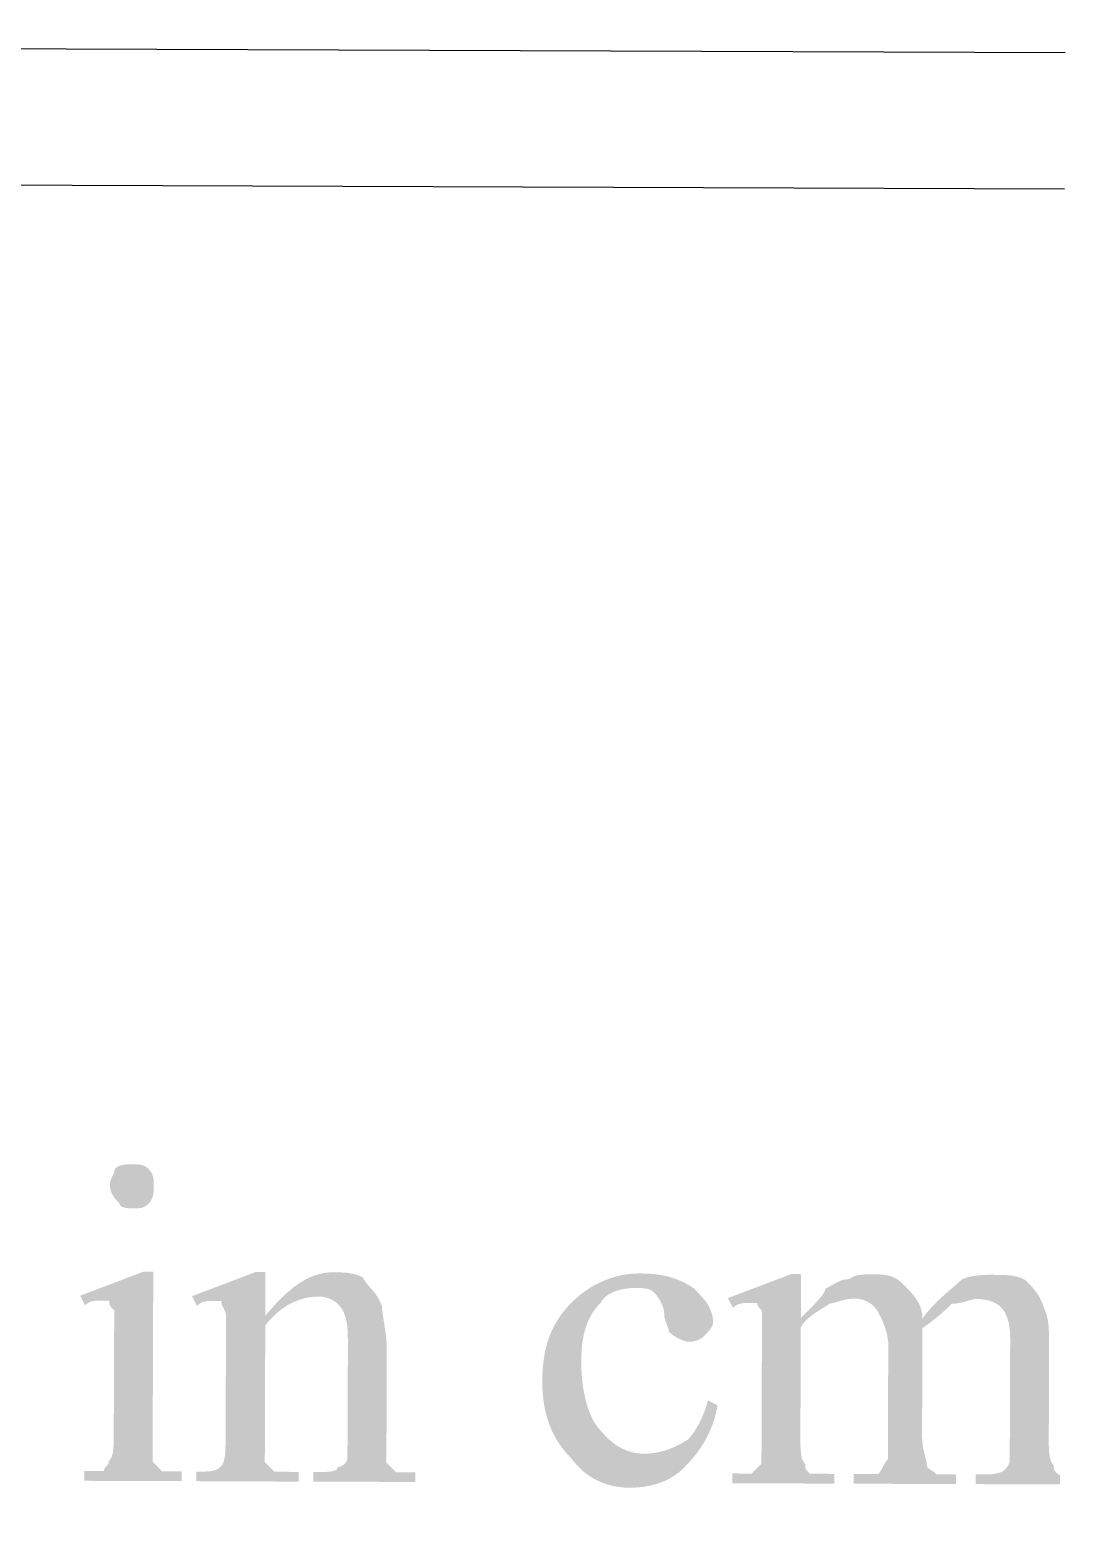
# Model space of a CAD drawing. Header units: millimetres. Extents: x -125 to 146, y -26 to 163.
# Drawn here: x 135.97 to 144.98, y 64.1 to 77.02 of the extents above; entities that cross this region are included whole.
import ezdxf
from ezdxf.xclip import XClip

# ---------------------------------------------------------------- set-up
doc = ezdxf.new("R2010")
doc.units = ezdxf.units.MM
doc.header["$MEASUREMENT"] = 0
doc.header["$XCLIPFRAME"] = 0
doc.layers.get('0').update_dxf_attribs({"color": 255, "linetype": 'CONTINUOUS'})

# ---------------------------------------------------------------- blocks, each defined once
blk = doc.blocks.new('MF8849_9')
at = {"true_color": 0x000007}
blk.add_hatch(color=7, dxfattribs=at).paths.add_polyline_path([(103.367, 2.26), (103.383, 2.244), (103.398, 2.229), (103.413, 2.214), (103.427, 2.2), (103.441, 2.186), (103.455, 2.173), (103.468, 2.16), (103.48, 2.148), (103.492, 2.137), (103.504, 2.126), (103.515, 2.116), (103.526, 2.106), (103.537, 2.097), (103.546, 2.089), (103.556, 2.081), (103.565, 2.075), (103.574, 2.068), (103.582, 2.063), (103.589, 2.059), (103.597, 2.055), (103.604, 2.052), (103.61, 2.05), (103.616, 2.048), (103.621, 2.048), (103.627, 2.038), (103.632, 2.028), (103.637, 2.018), (103.642, 2.009), (103.647, 2), (103.653, 1.991), (103.657, 1.983), (103.662, 1.974), (103.667, 1.966), (103.671, 1.958), (103.676, 1.95), (103.68, 1.942), (103.683, 1.934), (103.687, 1.926), (103.69, 1.918), (103.694, 1.91), (103.696, 1.902), (103.699, 1.893), (103.701, 1.884), (103.703, 1.875), (103.704, 1.866), (103.705, 1.857), (103.706, 1.847), (103.706, 1.836), (103.711, 1.831), (103.716, 1.825), (103.72, 1.818), (103.724, 1.812), (103.727, 1.805), (103.731, 1.797), (103.733, 1.789), (103.736, 1.781), (103.738, 1.773), (103.74, 1.764), (103.742, 1.755), (103.743, 1.746), (103.744, 1.737), (103.745, 1.727), (103.746, 1.718), (103.747, 1.708), (103.747, 1.698), (103.748, 1.687), (103.748, 1.677), (103.748, 1.667), (103.748, 1.656), (103.748, 1.646), (103.748, 1.635), (103.748, 1.625), (103.748, 1.614), (103.748, 1.603), (103.748, 1.593), (103.748, 1.582), (103.748, 1.572), (103.747, 1.561), (103.746, 1.55), (103.745, 1.54), (103.744, 1.529), (103.742, 1.519), (103.74, 1.508), (103.738, 1.498), (103.735, 1.487), (103.732, 1.476), (103.728, 1.466), (103.723, 1.455), (103.718, 1.445), (103.713, 1.434), (103.706, 1.423), (103.699, 1.413), (103.692, 1.402), (103.683, 1.392), (103.674, 1.381), (103.664, 1.371), (103.653, 1.36), (103.643, 1.349), (103.632, 1.339), (103.621, 1.329), (103.61, 1.318), (103.6, 1.308), (103.589, 1.299), (103.578, 1.289), (103.566, 1.28), (103.555, 1.271), (103.543, 1.262), (103.531, 1.254), (103.519, 1.246), (103.507, 1.239), (103.495, 1.232), (103.482, 1.226), (103.469, 1.221), (103.455, 1.216), (103.442, 1.211), (103.428, 1.208), (103.413, 1.205), (103.398, 1.203), (103.383, 1.202), (103.367, 1.201), (103.388, 1.185), (103.408, 1.169), (103.427, 1.154), (103.445, 1.138), (103.463, 1.122), (103.48, 1.107), (103.496, 1.091), (103.512, 1.076), (103.527, 1.061), (103.541, 1.046), (103.555, 1.031), (103.568, 1.016), (103.582, 1.002), (103.594, 0.987), (103.606, 0.973), (103.618, 0.96), (103.63, 0.946), (103.641, 0.933), (103.652, 0.921), (103.663, 0.908), (103.674, 0.896), (103.685, 0.885), (103.695, 0.873), (103.706, 0.863), (103.711, 0.852), (103.716, 0.841), (103.72, 0.829), (103.724, 0.817), (103.727, 0.805), (103.731, 0.792), (103.733, 0.779), (103.736, 0.766), (103.738, 0.753), (103.74, 0.74), (103.742, 0.726), (103.743, 0.713), (103.744, 0.7), (103.745, 0.686), (103.746, 0.673), (103.747, 0.66), (103.747, 0.647), (103.748, 0.634), (103.748, 0.622), (103.748, 0.609), (103.748, 0.597), (103.748, 0.586), (103.748, 0.574), (103.748, 0.564), (103.748, 0.553), (103.748, 0.542), (103.748, 0.532), (103.748, 0.521), (103.748, 0.511), (103.748, 0.5), (103.747, 0.489), (103.747, 0.479), (103.746, 0.468), (103.745, 0.458), (103.744, 0.447), (103.743, 0.437), (103.742, 0.426), (103.74, 0.415), (103.738, 0.405), (103.736, 0.394), (103.733, 0.384), (103.731, 0.373), (103.727, 0.362), (103.724, 0.352), (103.72, 0.341), (103.716, 0.331), (103.711, 0.32), (103.706, 0.31), (103.696, 0.299), (103.686, 0.289), (103.676, 0.28), (103.667, 0.271), (103.658, 0.262), (103.649, 0.253), (103.64, 0.245), (103.631, 0.237), (103.622, 0.23), (103.613, 0.223), (103.604, 0.216), (103.595, 0.209), (103.586, 0.203), (103.576, 0.196), (103.566, 0.19), (103.556, 0.184), (103.545, 0.178), (103.533, 0.173), (103.522, 0.167), (103.509, 0.162), (103.496, 0.156), (103.482, 0.151), (103.468, 0.146), (103.452, 0.14), (103.441, 0.135), (103.43, 0.131), (103.418, 0.126), (103.406, 0.122), (103.394, 0.119), (103.381, 0.116), (103.368, 0.113), (103.355, 0.11), (103.341, 0.108), (103.327, 0.106), (103.313, 0.105), (103.299, 0.103), (103.284, 0.102), (103.269, 0.101), (103.254, 0.1), (103.239, 0.099), (103.223, 0.099), (103.208, 0.099), (103.192, 0.098), (103.177, 0.098), (103.161, 0.098), (103.145, 0.098), (103.129, 0.098), (103.113, 0.098), (102.349, 0.098), (102.333, 0.098), (102.318, 0.098), (102.303, 0.098), (102.289, 0.098), (102.275, 0.098), (102.261, 0.097), (102.248, 0.097), (102.236, 0.096), (102.224, 0.096), (102.212, 0.095), (102.201, 0.094), (102.19, 0.093), (102.18, 0.091), (102.17, 0.09), (102.16, 0.088), (102.151, 0.085), (102.143, 0.083), (102.134, 0.08), (102.127, 0.077), (102.119, 0.073), (102.113, 0.07), (102.106, 0.065), (102.1, 0.061), (102.095, 0.056), (102.09, 0.056), (102.085, 0.056), (102.081, 0.055), (102.077, 0.055), (102.073, 0.055), (102.07, 0.055), (102.066, 0.055), (102.063, 0.054), (102.061, 0.053), (102.058, 0.053), (102.055, 0.051), (102.052, 0.05), (102.05, 0.049), (102.047, 0.047), (102.044, 0.045), (102.041, 0.043), (102.038, 0.041), (102.035, 0.038), (102.032, 0.035), (102.028, 0.031), (102.024, 0.027), (102.02, 0.023), (102.015, 0.018), (102.01, 0.013), (102.01, 0.008), (102.01, 0.003), (102.01, -0.003), (102.01, -0.008), (102.01, -0.014), (102.01, -0.019), (102.01, -0.025), (102.01, -0.031), (102.01, -0.037), (102.01, -0.043), (102.01, -0.049), (102.01, -0.056), (102.01, -0.062), (102.01, -0.069), (102.01, -0.076), (102.01, -0.084), (102.01, -0.092), (102.01, -0.1), (102.01, -0.108), (102.01, -0.117), (102.01, -0.126), (102.01, -0.136), (102.01, -0.146), (102.01, -0.156), (101.925, -0.156), (101.925, 0.733), (102.01, 0.733), (102.01, 0.691), (102.01, 0.68), (102.01, 0.669), (102.01, 0.659), (102.01, 0.648), (102.01, 0.638), (102.011, 0.628), (102.011, 0.618), (102.012, 0.607), (102.012, 0.598), (102.013, 0.588), (102.014, 0.578), (102.015, 0.569), (102.017, 0.56), (102.019, 0.551), (102.02, 0.542), (102.023, 0.534), (102.025, 0.526), (102.028, 0.518), (102.031, 0.51), (102.035, 0.503), (102.038, 0.497), (102.043, 0.49), (102.047, 0.484), (102.052, 0.479), (102.053, 0.479), (102.053, 0.478), (102.054, 0.477), (102.056, 0.476), (102.058, 0.474), (102.06, 0.472), (102.062, 0.47), (102.065, 0.468), (102.068, 0.466), (102.071, 0.463), (102.075, 0.46), (102.079, 0.458), (102.083, 0.455), (102.087, 0.452), (102.092, 0.45), (102.096, 0.448), (102.101, 0.445), (102.106, 0.443), (102.111, 0.441), (102.116, 0.44), (102.121, 0.438), (102.127, 0.437), (102.132, 0.437), (102.137, 0.437), (102.142, 0.437), (102.148, 0.437), (102.153, 0.437), (102.159, 0.437), (102.164, 0.437), (102.17, 0.437), (102.176, 0.437), (102.183, 0.437), (102.189, 0.437), (102.196, 0.437), (102.203, 0.437), (102.211, 0.437), (102.219, 0.437), (102.228, 0.437), (102.237, 0.437), (102.247, 0.437), (102.257, 0.437), (102.268, 0.437), (102.28, 0.437), (102.292, 0.437), (102.305, 0.437), (102.319, 0.437), (102.333, 0.437), (102.349, 0.437), (103.113, 0.437), (103.129, 0.437), (103.144, 0.437), (103.159, 0.437), (103.174, 0.437), (103.188, 0.437), (103.201, 0.437), (103.215, 0.438), (103.228, 0.438), (103.241, 0.439), (103.253, 0.44), (103.265, 0.441), (103.277, 0.442), (103.289, 0.443), (103.301, 0.445), (103.312, 0.447), (103.324, 0.449), (103.335, 0.452), (103.346, 0.454), (103.356, 0.458), (103.367, 0.461), (103.378, 0.465), (103.389, 0.469), (103.399, 0.474), (103.41, 0.479), (103.42, 0.484), (103.43, 0.49), (103.44, 0.497), (103.449, 0.504), (103.457, 0.511), (103.465, 0.519), (103.473, 0.527), (103.48, 0.535), (103.487, 0.544), (103.494, 0.554), (103.499, 0.564), (103.505, 0.574), (103.51, 0.585), (103.515, 0.596), (103.519, 0.608), (103.523, 0.62), (103.526, 0.633), (103.529, 0.646), (103.531, 0.659), (103.533, 0.673), (103.535, 0.687), (103.536, 0.702), (103.537, 0.717), (103.537, 0.733), (103.537, 0.739), (103.536, 0.745), (103.535, 0.752), (103.534, 0.759), (103.532, 0.766), (103.53, 0.773), (103.528, 0.781), (103.526, 0.79), (103.523, 0.798), (103.521, 0.807), (103.518, 0.816), (103.516, 0.825), (103.513, 0.835), (103.51, 0.844), (103.508, 0.854), (103.505, 0.864), (103.503, 0.874), (103.501, 0.884), (103.499, 0.895), (103.498, 0.905), (103.496, 0.916), (103.495, 0.926), (103.495, 0.937), (103.494, 0.947), (103.489, 0.953), (103.483, 0.959), (103.477, 0.965), (103.47, 0.972), (103.463, 0.979), (103.455, 0.987), (103.448, 0.995), (103.44, 1.004), (103.431, 1.013), (103.423, 1.022), (103.414, 1.032), (103.404, 1.042), (103.395, 1.053), (103.386, 1.065), (103.376, 1.076), (103.366, 1.088), (103.356, 1.101), (103.346, 1.114), (103.335, 1.127), (103.325, 1.141), (103.314, 1.156), (103.304, 1.17), (103.293, 1.186), (103.283, 1.201), (103.198, 1.201), (102.349, 1.201), (102.333, 1.201), (102.318, 1.2), (102.303, 1.199), (102.289, 1.198), (102.275, 1.196), (102.261, 1.195), (102.248, 1.193), (102.236, 1.19), (102.224, 1.188), (102.212, 1.185), (102.201, 1.183), (102.19, 1.18), (102.18, 1.177), (102.17, 1.175), (102.16, 1.172), (102.151, 1.17), (102.143, 1.168), (102.134, 1.165), (102.127, 1.164), (102.119, 1.162), (102.113, 1.161), (102.106, 1.16), (102.1, 1.159), (102.095, 1.159), (102.09, 1.159), (102.085, 1.158), (102.081, 1.157), (102.077, 1.156), (102.073, 1.154), (102.07, 1.152), (102.066, 1.149), (102.063, 1.146), (102.061, 1.143), (102.058, 1.14), (102.055, 1.136), (102.052, 1.132), (102.05, 1.128), (102.047, 1.124), (102.044, 1.12), (102.041, 1.115), (102.038, 1.11), (102.035, 1.105), (102.032, 1.1), (102.028, 1.095), (102.024, 1.09), (102.02, 1.085), (102.015, 1.08), (102.01, 1.074), (102.01, 1.069), (102.01, 1.064), (102.01, 1.058), (102.01, 1.053), (102.01, 1.047), (102.01, 1.042), (102.01, 1.036), (102.01, 1.03), (102.01, 1.024), (102.01, 1.018), (102.01, 1.012), (102.01, 1.005), (102.01, 0.999), (102.01, 0.992), (102.01, 0.985), (102.01, 0.977), (102.01, 0.969), (102.01, 0.961), (102.01, 0.953), (102.01, 0.944), (102.01, 0.935), (102.01, 0.925), (102.01, 0.915), (102.01, 0.905), (101.925, 0.905), (101.925, 1.794), (102.01, 1.794), (102.01, 1.783), (102.01, 1.773), (102.01, 1.762), (102.01, 1.752), (102.01, 1.741), (102.01, 1.731), (102.01, 1.721), (102.01, 1.711), (102.01, 1.701), (102.01, 1.691), (102.01, 1.682), (102.01, 1.672), (102.01, 1.663), (102.01, 1.654), (102.01, 1.645), (102.01, 1.637), (102.01, 1.629), (102.01, 1.621), (102.01, 1.614), (102.01, 1.607), (102.01, 1.6), (102.01, 1.594), (102.01, 1.588), (102.01, 1.582), (102.015, 1.577), (102.021, 1.572), (102.026, 1.568), (102.031, 1.564), (102.037, 1.561), (102.042, 1.557), (102.047, 1.554), (102.052, 1.551), (102.058, 1.548), (102.063, 1.545), (102.068, 1.543), (102.074, 1.54), (102.079, 1.537), (102.084, 1.535), (102.089, 1.532), (102.095, 1.529), (102.1, 1.526), (102.105, 1.523), (102.111, 1.519), (102.116, 1.516), (102.121, 1.512), (102.127, 1.507), (102.132, 1.503), (102.137, 1.498), (102.138, 1.498), (102.139, 1.498), (102.141, 1.498), (102.144, 1.498), (102.148, 1.498), (102.152, 1.498), (102.158, 1.498), (102.164, 1.498), (102.171, 1.498), (102.178, 1.498), (102.186, 1.498), (102.195, 1.498), (102.205, 1.498), (102.215, 1.498), (102.226, 1.498), (102.237, 1.498), (102.249, 1.498), (102.262, 1.498), (102.275, 1.498), (102.289, 1.498), (102.303, 1.498), (102.318, 1.498), (102.333, 1.498), (102.349, 1.498), (103.113, 1.498), (103.129, 1.498), (103.144, 1.498), (103.159, 1.499), (103.174, 1.501), (103.188, 1.503), (103.201, 1.505), (103.215, 1.507), (103.228, 1.51), (103.241, 1.513), (103.253, 1.517), (103.265, 1.52), (103.277, 1.524), (103.289, 1.528), (103.301, 1.532), (103.312, 1.537), (103.324, 1.541), (103.335, 1.546), (103.346, 1.551), (103.356, 1.556), (103.367, 1.561), (103.378, 1.566), (103.389, 1.572), (103.399, 1.577), (103.41, 1.582), (103.42, 1.588), (103.43, 1.594), (103.44, 1.6), (103.449, 1.607), (103.457, 1.614), (103.465, 1.621), (103.473, 1.629), (103.48, 1.637), (103.487, 1.645), (103.494, 1.654), (103.499, 1.663), (103.505, 1.672), (103.51, 1.682), (103.515, 1.691), (103.519, 1.701), (103.523, 1.711), (103.526, 1.721), (103.529, 1.731), (103.531, 1.741), (103.533, 1.752), (103.535, 1.762), (103.536, 1.773), (103.537, 1.783), (103.537, 1.794), (103.537, 1.804), (103.536, 1.815), (103.535, 1.826), (103.534, 1.836), (103.532, 1.846), (103.53, 1.857), (103.528, 1.867), (103.526, 1.877), (103.523, 1.887), (103.521, 1.897), (103.518, 1.906), (103.516, 1.916), (103.513, 1.925), (103.51, 1.934), (103.508, 1.942), (103.505, 1.951), (103.503, 1.959), (103.501, 1.967), (103.499, 1.974), (103.498, 1.981), (103.496, 1.988), (103.495, 1.994), (103.495, 2), (103.494, 2.006), (103.484, 2.021), (103.474, 2.036), (103.464, 2.051), (103.455, 2.066), (103.446, 2.079), (103.438, 2.093), (103.429, 2.106), (103.421, 2.118), (103.413, 2.131), (103.405, 2.142), (103.397, 2.153), (103.389, 2.164), (103.381, 2.175), (103.373, 2.185), (103.365, 2.194), (103.356, 2.203), (103.348, 2.212), (103.34, 2.22), (103.331, 2.228), (103.322, 2.235), (103.313, 2.242), (103.303, 2.248), (103.293, 2.254), (103.283, 2.26), (102.349, 2.26), (102.333, 2.26), (102.318, 2.26), (102.303, 2.259), (102.289, 2.259), (102.275, 2.259), (102.261, 2.259), (102.248, 2.259), (102.236, 2.258), (102.224, 2.257), (102.212, 2.256), (102.201, 2.255), (102.19, 2.254), (102.18, 2.253), (102.17, 2.251), (102.16, 2.249), (102.151, 2.247), (102.143, 2.245), (102.134, 2.242), (102.127, 2.239), (102.119, 2.235), (102.113, 2.231), (102.106, 2.227), (102.1, 2.222), (102.095, 2.217), (102.09, 2.217), (102.085, 2.217), (102.081, 2.217), (102.077, 2.217), (102.073, 2.217), (102.07, 2.217), (102.066, 2.216), (102.063, 2.216), (102.061, 2.215), (102.058, 2.214), (102.055, 2.213), (102.052, 2.212), (102.05, 2.21), (102.047, 2.209), (102.044, 2.207), (102.041, 2.205), (102.038, 2.202), (102.035, 2.199), (102.032, 2.196), (102.028, 2.193), (102.024, 2.189), (102.02, 2.185), (102.015, 2.18), (102.01, 2.175), (102.01, 2.169), (102.01, 2.163), (102.01, 2.157), (102.01, 2.15), (102.01, 2.143), (102.01, 2.136), (102.01, 2.128), (102.01, 2.12), (102.01, 2.112), (102.01, 2.103), (102.01, 2.094), (102.01, 2.085), (102.01, 2.076), (102.01, 2.066), (102.01, 2.056), (102.01, 2.046), (102.01, 2.036), (102.01, 2.026), (102.01, 2.016), (102.01, 2.005), (102.01, 1.995), (102.01, 1.984), (102.01, 1.974), (102.01, 1.963), (101.925, 1.963), (101.925, 2.852), (102.01, 2.852), (102.01, 2.842), (102.01, 2.832), (102.01, 2.822), (102.01, 2.813), (102.01, 2.804), (102.01, 2.796), (102.01, 2.788), (102.01, 2.78), (102.01, 2.773), (102.01, 2.765), (102.01, 2.758), (102.01, 2.752), (102.01, 2.745), (102.01, 2.739), (102.01, 2.733), (102.01, 2.727), (102.01, 2.721), (102.01, 2.715), (102.01, 2.71), (102.01, 2.704), (102.01, 2.699), (102.01, 2.693), (102.01, 2.688), (102.01, 2.683), (102.015, 2.678), (102.02, 2.673), (102.024, 2.669), (102.028, 2.665), (102.032, 2.661), (102.035, 2.658), (102.038, 2.655), (102.041, 2.652), (102.044, 2.649), (102.047, 2.646), (102.05, 2.643), (102.052, 2.641), (102.055, 2.638), (102.058, 2.635), (102.061, 2.632), (102.063, 2.63), (102.066, 2.627), (102.07, 2.623), (102.073, 2.62), (102.077, 2.616), (102.081, 2.612), (102.085, 2.608), (102.09, 2.603), (102.095, 2.598), (102.1, 2.598), (102.106, 2.598), (102.113, 2.598), (102.119, 2.598), (102.127, 2.598), (102.134, 2.598), (102.143, 2.598), (102.151, 2.598), (102.16, 2.598), (102.17, 2.598), (102.18, 2.598), (102.19, 2.598), (102.201, 2.598), (102.212, 2.598), (102.224, 2.598), (102.236, 2.598), (102.248, 2.598), (102.261, 2.598), (102.275, 2.598), (102.289, 2.598), (102.303, 2.598), (102.318, 2.598), (102.333, 2.598), (102.349, 2.598), (103.029, 2.598), (103.05, 2.598), (103.07, 2.598), (103.09, 2.598), (103.11, 2.598), (103.129, 2.598), (103.148, 2.598), (103.166, 2.598), (103.184, 2.598), (103.201, 2.598), (103.218, 2.598), (103.235, 2.598), (103.251, 2.598), (103.267, 2.598), (103.282, 2.598), (103.297, 2.598), (103.311, 2.598), (103.325, 2.598), (103.338, 2.598), (103.351, 2.598), (103.364, 2.598), (103.376, 2.598), (103.388, 2.598), (103.399, 2.598), (103.41, 2.598), (103.415, 2.598), (103.419, 2.599), (103.424, 2.6), (103.428, 2.601), (103.431, 2.603), (103.435, 2.605), (103.438, 2.607), (103.441, 2.609), (103.444, 2.612), (103.447, 2.614), (103.449, 2.617), (103.452, 2.619), (103.455, 2.622), (103.457, 2.625), (103.46, 2.627), (103.463, 2.63), (103.466, 2.632), (103.469, 2.634), (103.473, 2.636), (103.476, 2.637), (103.48, 2.639), (103.485, 2.64), (103.489, 2.64), (103.494, 2.641), (103.494, 2.641), (103.494, 2.641), (103.494, 2.642), (103.494, 2.644), (103.494, 2.646), (103.494, 2.648), (103.494, 2.65), (103.494, 2.653), (103.494, 2.656), (103.494, 2.66), (103.494, 2.663), (103.494, 2.667), (103.494, 2.671), (103.494, 2.675), (103.494, 2.68), (103.494, 2.684), (103.494, 2.689), (103.494, 2.694), (103.494, 2.699), (103.494, 2.704), (103.494, 2.709), (103.494, 2.715), (103.494, 2.72), (103.494, 2.725), (103.494, 2.731), (103.494, 2.736), (103.494, 2.741), (103.494, 2.746), (103.494, 2.752), (103.494, 2.757), (103.493, 2.762), (103.493, 2.768), (103.492, 2.773), (103.491, 2.778), (103.49, 2.783), (103.489, 2.789), (103.488, 2.794), (103.486, 2.799), (103.484, 2.805), (103.482, 2.81), (103.479, 2.815), (103.477, 2.82), (103.473, 2.826), (103.47, 2.831), (103.466, 2.836), (103.462, 2.842), (103.457, 2.847), (103.452, 2.852), (103.537, 2.895), (103.748, 2.344), (103.748, 2.26)])
blk = doc.blocks.new('MF12257_10')
at = {"color": 7, "linetype": 'Continuous', "lineweight": 25, "true_color": 0x000007}
blk.add_lwpolyline([(114.393, 53.755), (114.393, -5.961), (68.173, -5.961), (68.173, 53.755)], close=True, dxfattribs=at)
blk = doc.blocks.new('MF12274_11')
at = {"color": 7, "linetype": 'Continuous', "lineweight": 25, "true_color": 0x000007}
blk.add_lwpolyline([(113.205, 52.612), (113.205, -4.776), (69.318, -4.776), (69.318, 52.612)], close=True, dxfattribs=at)

msp = doc.modelspace()

# ---------------------------------------------------------------- hatches: boundary and pattern name
at = {"true_color": 0x000007}
h = msp.add_hatch(color=7, dxfattribs=at)
h.paths.add_polyline_path([(136.875, 67.143), (136.881, 67.143), (136.886, 67.143), (136.891, 67.143), (136.896, 67.142), (136.902, 67.142), (136.907, 67.142), (136.912, 67.142), (136.918, 67.141), (136.923, 67.14), (136.928, 67.14), (136.933, 67.138), (136.939, 67.137), (136.944, 67.136), (136.949, 67.134), (136.955, 67.132), (136.96, 67.13), (136.965, 67.127), (136.97, 67.125), (136.976, 67.121), (136.981, 67.118), (136.986, 67.114), (136.992, 67.11), (136.997, 67.105), (137.002, 67.1), (137.007, 67.095), (137.012, 67.089), (137.016, 67.084), (137.02, 67.079), (137.023, 67.073), (137.026, 67.068), (137.029, 67.063), (137.032, 67.058), (137.034, 67.052), (137.036, 67.047), (137.037, 67.042), (137.039, 67.036), (137.04, 67.031), (137.041, 67.026), (137.042, 67.02), (137.043, 67.015), (137.043, 67.01), (137.043, 67.005), (137.044, 66.999), (137.044, 66.994), (137.044, 66.989), (137.044, 66.983), (137.044, 66.978), (137.044, 66.973), (137.044, 66.962), (137.044, 66.953), (137.044, 66.943), (137.044, 66.934), (137.043, 66.925), (137.043, 66.917), (137.043, 66.908), (137.042, 66.901), (137.041, 66.893), (137.041, 66.886), (137.04, 66.879), (137.038, 66.872), (137.037, 66.865), (137.035, 66.859), (137.033, 66.853), (137.031, 66.847), (137.028, 66.841), (137.026, 66.835), (137.022, 66.829), (137.019, 66.823), (137.015, 66.818), (137.011, 66.812), (137.006, 66.807), (137.001, 66.801), (136.996, 66.796), (136.99, 66.791), (136.985, 66.787), (136.98, 66.783), (136.974, 66.78), (136.969, 66.777), (136.964, 66.774), (136.959, 66.771), (136.953, 66.769), (136.948, 66.767), (136.943, 66.766), (136.937, 66.764), (136.932, 66.763), (136.927, 66.762), (136.921, 66.761), (136.916, 66.761), (136.911, 66.76), (136.906, 66.76), (136.9, 66.759), (136.895, 66.759), (136.89, 66.759), (136.884, 66.759), (136.879, 66.759), (136.874, 66.759), (136.868, 66.759), (136.862, 66.759), (136.856, 66.759), (136.85, 66.759), (136.843, 66.76), (136.836, 66.76), (136.829, 66.76), (136.822, 66.761), (136.815, 66.762), (136.808, 66.762), (136.801, 66.763), (136.794, 66.765), (136.788, 66.766), (136.782, 66.768), (136.776, 66.77), (136.77, 66.772), (136.765, 66.775), (136.761, 66.777), (136.757, 66.781), (136.753, 66.784), (136.751, 66.788), (136.749, 66.792), (136.747, 66.797), (136.747, 66.802), (136.742, 66.808), (136.736, 66.813), (136.731, 66.819), (136.726, 66.824), (136.721, 66.83), (136.716, 66.836), (136.711, 66.842), (136.706, 66.848), (136.702, 66.854), (136.697, 66.86), (136.693, 66.867), (136.689, 66.873), (136.685, 66.88), (136.682, 66.887), (136.678, 66.894), (136.675, 66.902), (136.672, 66.91), (136.67, 66.918), (136.668, 66.926), (136.666, 66.935), (136.665, 66.944), (136.664, 66.954), (136.663, 66.964), (136.663, 66.974), (136.663, 66.98), (136.664, 66.985), (136.665, 66.99), (136.666, 66.995), (136.668, 67.001), (136.67, 67.006), (136.672, 67.011), (136.674, 67.017), (136.677, 67.022), (136.679, 67.027), (136.682, 67.032), (136.684, 67.038), (136.687, 67.043), (136.69, 67.048), (136.692, 67.053), (136.695, 67.059), (136.697, 67.064), (136.699, 67.069), (136.701, 67.075), (136.703, 67.08), (136.704, 67.085), (136.705, 67.09), (136.706, 67.096), (136.706, 67.101), (136.711, 67.106), (136.716, 67.111), (136.722, 67.115), (136.727, 67.119), (136.733, 67.122), (136.738, 67.125), (136.744, 67.128), (136.75, 67.131), (136.756, 67.133), (136.762, 67.135), (136.768, 67.136), (136.775, 67.138), (136.781, 67.139), (136.788, 67.14), (136.796, 67.141), (136.803, 67.141), (136.811, 67.142), (136.819, 67.142), (136.827, 67.143), (136.836, 67.143), (136.845, 67.143), (136.855, 67.143), (136.865, 67.143)])
h.paths.add_polyline_path([(137.041, 66.208), (137.036, 64.809), (137.036, 64.793), (137.036, 64.778), (137.036, 64.763), (137.036, 64.749), (137.036, 64.735), (137.036, 64.721), (137.036, 64.708), (137.036, 64.696), (137.035, 64.684), (137.035, 64.672), (137.035, 64.661), (137.035, 64.65), (137.035, 64.639), (137.035, 64.63), (137.035, 64.62), (137.035, 64.611), (137.035, 64.602), (137.035, 64.594), (137.035, 64.587), (137.035, 64.579), (137.035, 64.572), (137.035, 64.566), (137.035, 64.56), (137.035, 64.555), (137.04, 64.549), (137.045, 64.545), (137.049, 64.54), (137.053, 64.536), (137.057, 64.533), (137.06, 64.529), (137.063, 64.526), (137.066, 64.523), (137.069, 64.52), (137.072, 64.517), (137.075, 64.515), (137.077, 64.512), (137.08, 64.509), (137.082, 64.507), (137.085, 64.504), (137.088, 64.501), (137.091, 64.498), (137.094, 64.495), (137.098, 64.491), (137.101, 64.488), (137.105, 64.484), (137.11, 64.479), (137.114, 64.475), (137.119, 64.47), (137.125, 64.47), (137.13, 64.47), (137.135, 64.469), (137.141, 64.469), (137.146, 64.469), (137.152, 64.469), (137.157, 64.469), (137.163, 64.469), (137.169, 64.469), (137.175, 64.469), (137.182, 64.469), (137.188, 64.469), (137.195, 64.469), (137.202, 64.469), (137.209, 64.469), (137.217, 64.469), (137.224, 64.469), (137.232, 64.469), (137.241, 64.469), (137.25, 64.469), (137.259, 64.469), (137.268, 64.469), (137.278, 64.469), (137.289, 64.469), (137.288, 64.384), (136.442, 64.387), (136.442, 64.472), (136.452, 64.472), (136.462, 64.472), (136.472, 64.472), (136.481, 64.472), (136.49, 64.472), (136.498, 64.472), (136.506, 64.472), (136.514, 64.472), (136.522, 64.472), (136.529, 64.472), (136.536, 64.472), (136.543, 64.472), (136.549, 64.472), (136.555, 64.472), (136.561, 64.472), (136.567, 64.472), (136.573, 64.472), (136.579, 64.472), (136.585, 64.472), (136.59, 64.472), (136.595, 64.471), (136.601, 64.471), (136.606, 64.471), (136.611, 64.471), (136.612, 64.477), (136.612, 64.481), (136.613, 64.485), (136.615, 64.489), (136.616, 64.493), (136.618, 64.497), (136.62, 64.5), (136.622, 64.503), (136.625, 64.506), (136.627, 64.508), (136.63, 64.511), (136.633, 64.514), (136.635, 64.516), (136.638, 64.519), (136.64, 64.522), (136.643, 64.525), (136.645, 64.528), (136.647, 64.531), (136.649, 64.534), (136.651, 64.538), (136.652, 64.542), (136.653, 64.546), (136.654, 64.551), (136.654, 64.556), (136.659, 64.561), (136.664, 64.567), (136.668, 64.574), (136.672, 64.581), (136.675, 64.588), (136.679, 64.596), (136.681, 64.604), (136.684, 64.612), (136.686, 64.621), (136.688, 64.631), (136.69, 64.641), (136.691, 64.651), (136.693, 64.662), (136.694, 64.673), (136.695, 64.685), (136.695, 64.697), (136.696, 64.709), (136.696, 64.722), (136.697, 64.736), (136.697, 64.75), (136.697, 64.764), (136.697, 64.779), (136.697, 64.794), (136.697, 64.81), (136.7, 65.49), (136.7, 65.511), (136.7, 65.531), (136.7, 65.551), (136.7, 65.571), (136.7, 65.59), (136.7, 65.609), (136.7, 65.627), (136.7, 65.645), (136.7, 65.662), (136.7, 65.679), (136.701, 65.696), (136.701, 65.712), (136.701, 65.728), (136.701, 65.743), (136.701, 65.758), (136.701, 65.772), (136.701, 65.786), (136.701, 65.799), (136.701, 65.812), (136.701, 65.825), (136.701, 65.837), (136.701, 65.849), (136.701, 65.86), (136.701, 65.871), (136.696, 65.876), (136.692, 65.881), (136.687, 65.885), (136.683, 65.889), (136.68, 65.893), (136.677, 65.896), (136.674, 65.899), (136.672, 65.902), (136.669, 65.905), (136.667, 65.908), (136.666, 65.911), (136.664, 65.913), (136.663, 65.916), (136.662, 65.919), (136.661, 65.921), (136.661, 65.924), (136.66, 65.927), (136.66, 65.93), (136.659, 65.934), (136.659, 65.938), (136.659, 65.942), (136.659, 65.946), (136.659, 65.951), (136.659, 65.956), (136.654, 65.956), (136.649, 65.956), (136.643, 65.956), (136.638, 65.956), (136.633, 65.956), (136.628, 65.956), (136.623, 65.956), (136.618, 65.956), (136.614, 65.956), (136.609, 65.956), (136.605, 65.956), (136.601, 65.956), (136.597, 65.956), (136.593, 65.956), (136.59, 65.956), (136.587, 65.956), (136.584, 65.956), (136.582, 65.956), (136.58, 65.956), (136.578, 65.956), (136.576, 65.956), (136.575, 65.956), (136.575, 65.956), (136.575, 65.956), (136.569, 65.956), (136.564, 65.956), (136.559, 65.956), (136.553, 65.956), (136.548, 65.956), (136.543, 65.955), (136.537, 65.955), (136.532, 65.954), (136.527, 65.954), (136.522, 65.953), (136.516, 65.952), (136.511, 65.951), (136.506, 65.949), (136.5, 65.948), (136.495, 65.946), (136.49, 65.944), (136.484, 65.941), (136.479, 65.938), (136.474, 65.935), (136.469, 65.932), (136.463, 65.928), (136.458, 65.924), (136.453, 65.919), (136.447, 65.914), (136.405, 65.999), (136.956, 66.208)])
for points in [[(138.016, 65.824), (138.042, 65.855), (138.068, 65.884), (138.094, 65.913), (138.119, 65.94), (138.144, 65.965), (138.169, 65.99), (138.193, 66.013), (138.217, 66.034), (138.242, 66.055), (138.266, 66.074), (138.29, 66.092), (138.313, 66.108), (138.337, 66.123), (138.361, 66.137), (138.385, 66.15), (138.409, 66.161), (138.433, 66.171), (138.458, 66.179), (138.482, 66.186), (138.507, 66.192), (138.532, 66.197), (138.558, 66.2), (138.584, 66.202), (138.61, 66.202), (138.621, 66.202), (138.631, 66.202), (138.642, 66.202), (138.652, 66.202), (138.663, 66.202), (138.674, 66.201), (138.684, 66.201), (138.695, 66.2), (138.705, 66.2), (138.716, 66.199), (138.726, 66.198), (138.737, 66.197), (138.748, 66.195), (138.758, 66.193), (138.769, 66.191), (138.779, 66.189), (138.79, 66.187), (138.8, 66.184), (138.811, 66.181), (138.822, 66.177), (138.832, 66.173), (138.843, 66.169), (138.853, 66.164), (138.864, 66.159), (138.869, 66.149), (138.875, 66.139), (138.881, 66.129), (138.888, 66.12), (138.895, 66.11), (138.902, 66.101), (138.909, 66.092), (138.917, 66.084), (138.925, 66.075), (138.932, 66.066), (138.94, 66.057), (138.948, 66.048), (138.956, 66.038), (138.964, 66.029), (138.972, 66.019), (138.979, 66.008), (138.987, 65.997), (138.994, 65.986), (139.001, 65.974), (139.008, 65.962), (139.015, 65.948), (139.021, 65.935), (139.027, 65.92), (139.032, 65.904), (139.032, 65.894), (139.033, 65.882), (139.034, 65.871), (139.035, 65.859), (139.037, 65.846), (139.039, 65.833), (139.041, 65.82), (139.043, 65.806), (139.045, 65.791), (139.048, 65.777), (139.05, 65.761), (139.053, 65.746), (139.055, 65.73), (139.058, 65.713), (139.06, 65.696), (139.063, 65.679), (139.065, 65.661), (139.067, 65.642), (139.069, 65.624), (139.07, 65.604), (139.072, 65.585), (139.073, 65.565), (139.073, 65.544), (139.073, 65.523), (139.071, 64.801), (139.07, 64.785), (139.07, 64.77), (139.07, 64.755), (139.07, 64.741), (139.07, 64.727), (139.07, 64.714), (139.07, 64.701), (139.07, 64.688), (139.07, 64.676), (139.07, 64.664), (139.07, 64.653), (139.07, 64.642), (139.07, 64.632), (139.07, 64.622), (139.07, 64.612), (139.07, 64.603), (139.07, 64.595), (139.07, 64.587), (139.07, 64.579), (139.07, 64.572), (139.07, 64.565), (139.07, 64.558), (139.07, 64.553), (139.07, 64.547), (139.075, 64.542), (139.079, 64.537), (139.084, 64.533), (139.088, 64.529), (139.091, 64.525), (139.095, 64.522), (139.098, 64.519), (139.101, 64.516), (139.104, 64.513), (139.106, 64.51), (139.109, 64.507), (139.112, 64.505), (139.114, 64.502), (139.117, 64.499), (139.12, 64.496), (139.123, 64.494), (139.126, 64.49), (139.129, 64.487), (139.132, 64.484), (139.136, 64.48), (139.14, 64.476), (139.144, 64.472), (139.149, 64.467), (139.154, 64.462), (139.159, 64.462), (139.165, 64.462), (139.17, 64.462), (139.175, 64.462), (139.181, 64.462), (139.186, 64.462), (139.192, 64.462), (139.198, 64.462), (139.204, 64.462), (139.21, 64.462), (139.216, 64.462), (139.223, 64.462), (139.229, 64.462), (139.236, 64.462), (139.244, 64.462), (139.251, 64.462), (139.259, 64.462), (139.267, 64.462), (139.276, 64.462), (139.284, 64.462), (139.293, 64.462), (139.303, 64.461), (139.313, 64.461), (139.323, 64.461), (139.323, 64.377), (138.434, 64.38), (138.434, 64.465), (138.477, 64.465), (138.487, 64.465), (138.498, 64.464), (138.508, 64.465), (138.519, 64.465), (138.529, 64.465), (138.539, 64.465), (138.549, 64.465), (138.558, 64.466), (138.567, 64.466), (138.576, 64.467), (138.585, 64.468), (138.593, 64.469), (138.601, 64.471), (138.608, 64.472), (138.615, 64.474), (138.621, 64.477), (138.627, 64.479), (138.631, 64.482), (138.636, 64.485), (138.639, 64.488), (138.642, 64.492), (138.644, 64.497), (138.646, 64.501), (138.646, 64.506), (138.651, 64.506), (138.657, 64.507), (138.662, 64.508), (138.667, 64.509), (138.672, 64.511), (138.677, 64.513), (138.682, 64.516), (138.687, 64.519), (138.692, 64.522), (138.696, 64.525), (138.7, 64.529), (138.704, 64.532), (138.708, 64.537), (138.712, 64.541), (138.715, 64.545), (138.718, 64.55), (138.721, 64.555), (138.724, 64.56), (138.726, 64.565), (138.728, 64.57), (138.729, 64.575), (138.73, 64.58), (138.731, 64.585), (138.731, 64.591), (138.731, 64.596), (138.731, 64.601), (138.731, 64.607), (138.731, 64.612), (138.731, 64.618), (138.731, 64.624), (138.731, 64.63), (138.731, 64.636), (138.731, 64.643), (138.731, 64.65), (138.731, 64.657), (138.731, 64.665), (138.731, 64.673), (138.731, 64.681), (138.731, 64.691), (138.732, 64.7), (138.732, 64.711), (138.732, 64.722), (138.732, 64.733), (138.732, 64.745), (138.732, 64.758), (138.732, 64.772), (138.732, 64.787), (138.732, 64.802), (138.735, 65.525), (138.735, 65.545), (138.735, 65.565), (138.735, 65.584), (138.735, 65.603), (138.735, 65.62), (138.734, 65.637), (138.734, 65.653), (138.734, 65.669), (138.733, 65.684), (138.732, 65.698), (138.731, 65.712), (138.73, 65.726), (138.729, 65.739), (138.727, 65.751), (138.725, 65.764), (138.723, 65.775), (138.72, 65.787), (138.718, 65.798), (138.715, 65.81), (138.711, 65.821), (138.707, 65.831), (138.703, 65.842), (138.699, 65.853), (138.693, 65.863), (138.688, 65.874), (138.682, 65.884), (138.676, 65.893), (138.669, 65.902), (138.662, 65.911), (138.655, 65.919), (138.647, 65.927), (138.639, 65.934), (138.631, 65.941), (138.622, 65.947), (138.613, 65.953), (138.604, 65.959), (138.595, 65.964), (138.585, 65.969), (138.575, 65.973), (138.565, 65.977), (138.555, 65.98), (138.545, 65.983), (138.535, 65.985), (138.524, 65.987), (138.514, 65.989), (138.503, 65.99), (138.493, 65.991), (138.482, 65.991), (138.461, 65.991), (138.44, 65.99), (138.419, 65.987), (138.398, 65.984), (138.377, 65.981), (138.356, 65.976), (138.335, 65.97), (138.314, 65.964), (138.294, 65.956), (138.274, 65.948), (138.253, 65.939), (138.233, 65.929), (138.214, 65.918), (138.194, 65.906), (138.175, 65.893), (138.156, 65.879), (138.137, 65.865), (138.119, 65.85), (138.101, 65.833), (138.083, 65.816), (138.065, 65.798), (138.048, 65.779), (138.032, 65.76), (138.016, 65.739), (138.012, 64.805), (138.012, 64.789), (138.012, 64.774), (138.012, 64.759), (138.012, 64.745), (138.012, 64.731), (138.012, 64.718), (138.012, 64.705), (138.012, 64.692), (138.012, 64.68), (138.012, 64.668), (138.012, 64.657), (138.012, 64.646), (138.012, 64.636), (138.012, 64.626), (138.012, 64.616), (138.011, 64.607), (138.011, 64.599), (138.011, 64.591), (138.011, 64.583), (138.011, 64.576), (138.011, 64.569), (138.011, 64.562), (138.011, 64.556), (138.011, 64.551), (138.016, 64.546), (138.021, 64.541), (138.025, 64.537), (138.029, 64.533), (138.033, 64.529), (138.036, 64.526), (138.04, 64.522), (138.043, 64.519), (138.045, 64.517), (138.048, 64.514), (138.051, 64.511), (138.053, 64.508), (138.056, 64.506), (138.059, 64.503), (138.062, 64.5), (138.064, 64.497), (138.067, 64.494), (138.071, 64.491), (138.074, 64.488), (138.078, 64.484), (138.082, 64.48), (138.086, 64.476), (138.091, 64.471), (138.096, 64.466), (138.101, 64.466), (138.106, 64.466), (138.112, 64.466), (138.117, 64.466), (138.123, 64.466), (138.129, 64.466), (138.135, 64.466), (138.141, 64.466), (138.148, 64.466), (138.155, 64.466), (138.162, 64.466), (138.17, 64.466), (138.178, 64.466), (138.187, 64.466), (138.196, 64.466), (138.205, 64.466), (138.216, 64.466), (138.227, 64.465), (138.238, 64.465), (138.25, 64.465), (138.263, 64.465), (138.277, 64.465), (138.292, 64.465), (138.307, 64.465), (138.307, 64.38), (137.415, 64.384), (137.416, 64.468), (137.458, 64.468), (137.468, 64.468), (137.478, 64.468), (137.488, 64.468), (137.497, 64.468), (137.506, 64.469), (137.514, 64.469), (137.522, 64.469), (137.53, 64.47), (137.538, 64.47), (137.545, 64.471), (137.552, 64.472), (137.559, 64.473), (137.565, 64.475), (137.571, 64.476), (137.578, 64.478), (137.583, 64.48), (137.589, 64.483), (137.595, 64.486), (137.601, 64.489), (137.606, 64.492), (137.611, 64.496), (137.617, 64.5), (137.622, 64.505), (137.627, 64.51), (137.633, 64.516), (137.637, 64.521), (137.642, 64.528), (137.645, 64.535), (137.649, 64.542), (137.652, 64.55), (137.655, 64.559), (137.657, 64.568), (137.66, 64.578), (137.662, 64.588), (137.663, 64.599), (137.665, 64.61), (137.666, 64.623), (137.667, 64.636), (137.668, 64.649), (137.669, 64.664), (137.669, 64.679), (137.67, 64.694), (137.67, 64.711), (137.67, 64.728), (137.671, 64.747), (137.671, 64.766), (137.671, 64.785), (137.671, 64.806), (137.673, 65.444), (137.673, 65.47), (137.673, 65.495), (137.674, 65.519), (137.674, 65.543), (137.674, 65.565), (137.674, 65.587), (137.674, 65.607), (137.674, 65.627), (137.674, 65.646), (137.674, 65.664), (137.674, 65.682), (137.674, 65.698), (137.674, 65.713), (137.674, 65.728), (137.674, 65.741), (137.674, 65.754), (137.674, 65.766), (137.675, 65.777), (137.675, 65.787), (137.675, 65.797), (137.675, 65.805), (137.675, 65.812), (137.675, 65.819), (137.675, 65.825), (137.674, 65.83), (137.674, 65.835), (137.673, 65.841), (137.672, 65.846), (137.67, 65.851), (137.668, 65.857), (137.666, 65.862), (137.664, 65.867), (137.661, 65.872), (137.659, 65.878), (137.656, 65.883), (137.654, 65.888), (137.651, 65.894), (137.649, 65.899), (137.646, 65.904), (137.644, 65.91), (137.641, 65.915), (137.639, 65.92), (137.637, 65.926), (137.636, 65.931), (137.635, 65.936), (137.634, 65.941), (137.633, 65.947), (137.633, 65.952), (137.628, 65.952), (137.623, 65.952), (137.619, 65.952), (137.615, 65.952), (137.611, 65.952), (137.608, 65.952), (137.604, 65.952), (137.601, 65.952), (137.599, 65.952), (137.596, 65.952), (137.593, 65.952), (137.59, 65.952), (137.588, 65.952), (137.585, 65.952), (137.582, 65.952), (137.58, 65.952), (137.576, 65.952), (137.573, 65.952), (137.57, 65.952), (137.566, 65.952), (137.562, 65.952), (137.558, 65.952), (137.553, 65.952), (137.548, 65.952), (137.543, 65.952), (137.538, 65.952), (137.532, 65.952), (137.527, 65.952), (137.522, 65.952), (137.516, 65.952), (137.511, 65.951), (137.506, 65.951), (137.501, 65.95), (137.495, 65.949), (137.49, 65.948), (137.485, 65.947), (137.479, 65.946), (137.474, 65.944), (137.469, 65.942), (137.463, 65.94), (137.458, 65.938), (137.453, 65.935), (137.448, 65.932), (137.442, 65.928), (137.437, 65.924), (137.432, 65.92), (137.426, 65.915), (137.421, 65.91), (137.379, 65.995), (137.933, 66.205), (138.017, 66.205)], [(141.953, 65.044), (141.947, 65.013), (141.94, 64.983), (141.933, 64.953), (141.925, 64.924), (141.916, 64.896), (141.906, 64.869), (141.895, 64.843), (141.885, 64.817), (141.873, 64.792), (141.861, 64.768), (141.848, 64.745), (141.835, 64.722), (141.822, 64.7), (141.808, 64.678), (141.793, 64.658), (141.779, 64.637), (141.764, 64.618), (141.749, 64.599), (141.733, 64.58), (141.718, 64.562), (141.702, 64.545), (141.686, 64.528), (141.67, 64.511), (141.654, 64.495), (141.638, 64.48), (141.621, 64.465), (141.604, 64.452), (141.586, 64.439), (141.568, 64.427), (141.55, 64.415), (141.532, 64.405), (141.513, 64.395), (141.494, 64.386), (141.474, 64.378), (141.455, 64.371), (141.435, 64.364), (141.415, 64.357), (141.394, 64.352), (141.374, 64.347), (141.353, 64.343), (141.333, 64.339), (141.312, 64.336), (141.291, 64.333), (141.27, 64.331), (141.249, 64.329), (141.228, 64.328), (141.207, 64.328), (141.185, 64.328), (141.159, 64.328), (141.133, 64.329), (141.108, 64.332), (141.083, 64.335), (141.059, 64.339), (141.035, 64.344), (141.011, 64.35), (140.988, 64.356), (140.965, 64.364), (140.943, 64.373), (140.921, 64.382), (140.9, 64.392), (140.879, 64.403), (140.859, 64.415), (140.839, 64.428), (140.819, 64.442), (140.8, 64.456), (140.781, 64.472), (140.763, 64.488), (140.745, 64.506), (140.728, 64.524), (140.711, 64.543), (140.694, 64.563), (140.678, 64.583), (140.658, 64.605), (140.638, 64.627), (140.619, 64.649), (140.601, 64.672), (140.584, 64.696), (140.568, 64.719), (140.552, 64.744), (140.538, 64.769), (140.524, 64.795), (140.512, 64.821), (140.5, 64.848), (140.489, 64.875), (140.479, 64.904), (140.47, 64.933), (140.462, 64.962), (140.454, 64.993), (140.448, 65.024), (140.442, 65.056), (140.437, 65.088), (140.433, 65.122), (140.431, 65.156), (140.428, 65.191), (140.427, 65.227), (140.427, 65.264), (140.428, 65.301), (140.429, 65.337), (140.431, 65.372), (140.435, 65.406), (140.439, 65.439), (140.444, 65.471), (140.449, 65.503), (140.456, 65.534), (140.464, 65.564), (140.472, 65.594), (140.482, 65.622), (140.492, 65.65), (140.503, 65.678), (140.515, 65.705), (140.528, 65.731), (140.542, 65.756), (140.556, 65.781), (140.572, 65.806), (140.588, 65.829), (140.606, 65.853), (140.624, 65.875), (140.643, 65.898), (140.663, 65.919), (140.683, 65.941), (140.705, 65.961), (140.727, 65.981), (140.749, 66), (140.772, 66.018), (140.795, 66.035), (140.818, 66.051), (140.842, 66.067), (140.866, 66.081), (140.89, 66.095), (140.915, 66.107), (140.94, 66.119), (140.965, 66.13), (140.99, 66.14), (141.015, 66.149), (141.041, 66.158), (141.067, 66.165), (141.093, 66.172), (141.119, 66.177), (141.145, 66.182), (141.171, 66.186), (141.198, 66.189), (141.224, 66.191), (141.251, 66.192), (141.277, 66.193), (141.303, 66.192), (141.328, 66.191), (141.353, 66.19), (141.376, 66.189), (141.399, 66.187), (141.422, 66.184), (141.443, 66.181), (141.464, 66.178), (141.485, 66.174), (141.505, 66.17), (141.524, 66.165), (141.543, 66.16), (141.561, 66.154), (141.579, 66.148), (141.597, 66.142), (141.614, 66.135), (141.631, 66.127), (141.648, 66.12), (141.665, 66.111), (141.681, 66.103), (141.697, 66.094), (141.713, 66.084), (141.729, 66.074), (141.745, 66.064), (141.755, 66.053), (141.766, 66.043), (141.776, 66.032), (141.787, 66.021), (141.797, 66.01), (141.807, 65.999), (141.817, 65.988), (141.826, 65.977), (141.835, 65.966), (141.844, 65.955), (141.853, 65.943), (141.861, 65.931), (141.868, 65.919), (141.876, 65.907), (141.882, 65.894), (141.888, 65.881), (141.894, 65.868), (141.899, 65.855), (141.903, 65.841), (141.907, 65.827), (141.909, 65.813), (141.912, 65.798), (141.913, 65.782), (141.913, 65.767), (141.913, 65.762), (141.912, 65.756), (141.911, 65.751), (141.91, 65.746), (141.908, 65.74), (141.906, 65.735), (141.903, 65.73), (141.9, 65.725), (141.897, 65.719), (141.894, 65.714), (141.89, 65.709), (141.886, 65.703), (141.882, 65.698), (141.878, 65.693), (141.874, 65.688), (141.869, 65.682), (141.864, 65.677), (141.859, 65.672), (141.854, 65.666), (141.849, 65.661), (141.844, 65.656), (141.839, 65.651), (141.833, 65.645), (141.828, 65.64), (141.828, 65.64), (141.827, 65.639), (141.826, 65.638), (141.824, 65.637), (141.822, 65.635), (141.82, 65.634), (141.817, 65.631), (141.814, 65.629), (141.81, 65.627), (141.806, 65.624), (141.801, 65.622), (141.796, 65.619), (141.791, 65.616), (141.785, 65.614), (141.778, 65.611), (141.771, 65.609), (141.764, 65.607), (141.756, 65.605), (141.748, 65.603), (141.74, 65.601), (141.731, 65.6), (141.721, 65.599), (141.711, 65.598), (141.701, 65.598), (141.695, 65.599), (141.689, 65.599), (141.683, 65.6), (141.676, 65.602), (141.669, 65.604), (141.662, 65.606), (141.655, 65.608), (141.647, 65.611), (141.639, 65.614), (141.631, 65.618), (141.623, 65.621), (141.615, 65.625), (141.607, 65.629), (141.599, 65.633), (141.591, 65.638), (141.583, 65.643), (141.575, 65.647), (141.568, 65.652), (141.561, 65.657), (141.554, 65.663), (141.547, 65.668), (141.541, 65.673), (141.535, 65.678), (141.529, 65.684), (141.529, 65.689), (141.528, 65.694), (141.527, 65.7), (141.526, 65.705), (141.525, 65.71), (141.523, 65.716), (141.521, 65.722), (141.518, 65.728), (141.516, 65.733), (141.513, 65.74), (141.511, 65.746), (141.508, 65.752), (141.506, 65.759), (141.503, 65.766), (141.501, 65.773), (141.498, 65.781), (141.496, 65.789), (141.494, 65.797), (141.492, 65.805), (141.49, 65.814), (141.489, 65.823), (141.488, 65.833), (141.488, 65.843), (141.487, 65.853), (141.487, 65.859), (141.487, 65.864), (141.486, 65.871), (141.484, 65.877), (141.482, 65.884), (141.48, 65.891), (141.478, 65.899), (141.475, 65.906), (141.472, 65.914), (141.469, 65.922), (141.465, 65.93), (141.461, 65.938), (141.457, 65.946), (141.453, 65.954), (141.449, 65.962), (141.444, 65.969), (141.439, 65.977), (141.434, 65.984), (141.429, 65.991), (141.424, 65.998), (141.419, 66.005), (141.414, 66.011), (141.409, 66.017), (141.403, 66.023), (141.398, 66.028), (141.393, 66.032), (141.388, 66.037), (141.382, 66.041), (141.377, 66.044), (141.371, 66.047), (141.365, 66.05), (141.36, 66.053), (141.354, 66.055), (141.348, 66.057), (141.341, 66.059), (141.335, 66.06), (141.328, 66.061), (141.321, 66.062), (141.314, 66.063), (141.306, 66.064), (141.299, 66.064), (141.29, 66.065), (141.282, 66.065), (141.273, 66.065), (141.264, 66.065), (141.255, 66.066), (141.245, 66.066), (141.234, 66.066), (141.218, 66.066), (141.203, 66.065), (141.187, 66.064), (141.171, 66.062), (141.156, 66.06), (141.14, 66.058), (141.125, 66.055), (141.11, 66.052), (141.096, 66.048), (141.082, 66.044), (141.068, 66.04), (141.054, 66.035), (141.041, 66.029), (141.029, 66.023), (141.017, 66.017), (141.005, 66.01), (140.994, 66.003), (140.984, 65.995), (140.974, 65.987), (140.965, 65.978), (140.957, 65.969), (140.95, 65.96), (140.943, 65.95), (140.937, 65.94), (140.922, 65.924), (140.907, 65.907), (140.894, 65.89), (140.881, 65.873), (140.868, 65.855), (140.857, 65.837), (140.846, 65.818), (140.837, 65.799), (140.827, 65.779), (140.819, 65.759), (140.811, 65.739), (140.804, 65.718), (140.798, 65.697), (140.792, 65.675), (140.787, 65.653), (140.783, 65.63), (140.779, 65.607), (140.775, 65.583), (140.773, 65.559), (140.77, 65.535), (140.769, 65.51), (140.767, 65.484), (140.767, 65.459), (140.766, 65.432), (140.766, 65.406), (140.767, 65.379), (140.768, 65.352), (140.769, 65.326), (140.771, 65.3), (140.774, 65.273), (140.776, 65.248), (140.78, 65.222), (140.783, 65.197), (140.787, 65.172), (140.792, 65.147), (140.797, 65.123), (140.802, 65.099), (140.808, 65.076), (140.814, 65.054), (140.821, 65.031), (140.828, 65.01), (140.836, 64.989), (140.844, 64.969), (140.853, 64.949), (140.862, 64.93), (140.871, 64.912), (140.881, 64.895), (140.891, 64.879), (140.907, 64.858), (140.923, 64.838), (140.939, 64.819), (140.955, 64.801), (140.971, 64.784), (140.987, 64.767), (141.003, 64.752), (141.019, 64.737), (141.036, 64.724), (141.052, 64.711), (141.069, 64.699), (141.086, 64.688), (141.104, 64.678), (141.121, 64.668), (141.139, 64.66), (141.157, 64.652), (141.175, 64.646), (141.194, 64.64), (141.213, 64.635), (141.232, 64.631), (141.252, 64.628), (141.272, 64.625), (141.293, 64.624), (141.314, 64.623), (141.329, 64.624), (141.345, 64.624), (141.361, 64.625), (141.377, 64.627), (141.393, 64.629), (141.409, 64.631), (141.425, 64.634), (141.441, 64.637), (141.457, 64.641), (141.473, 64.645), (141.489, 64.649), (141.505, 64.654), (141.521, 64.66), (141.537, 64.666), (141.553, 64.672), (141.569, 64.679), (141.585, 64.686), (141.601, 64.694), (141.617, 64.702), (141.633, 64.71), (141.649, 64.719), (141.665, 64.729), (141.681, 64.739), (141.698, 64.749), (141.703, 64.755), (141.709, 64.761), (141.715, 64.769), (141.722, 64.777), (141.729, 64.786), (141.736, 64.796), (141.744, 64.806), (141.751, 64.818), (141.759, 64.83), (141.767, 64.843), (141.775, 64.856), (141.783, 64.87), (141.791, 64.885), (141.799, 64.901), (141.807, 64.917), (141.814, 64.934), (141.822, 64.951), (141.829, 64.969), (141.837, 64.987), (141.844, 65.006), (141.85, 65.026), (141.857, 65.046), (141.863, 65.066), (141.868, 65.087)]]:
    msp.add_hatch(color=7, dxfattribs=at).paths.add_polyline_path(points)

# ---------------------------------------------------------------- block references
at = {"color": 7, "true_color": 0xffffff}
ref = msp.add_blockref('MF12257_10', (144.555, -37.569), dxfattribs=dict(at, rotation=89.78812348408282))
XClip(ref).set_block_clipping_path([(67.9873310725, 0), (114.6386663437, 53.9326737722)])
ref = msp.add_blockref('MF12274_11', (144.555, -37.569), dxfattribs=dict(at, rotation=89.78812348408282))
XClip(ref).set_block_clipping_path([(69.1303330104, 0), (113.4533301036, 52.7896718343)])
ref = msp.add_blockref('MF8849_9', (144.555, -37.569), dxfattribs=dict(at, rotation=89.78812348408282))
XClip(ref).set_block_clipping_path([(101.8963314106, 0.0000103454), (103.8013313917, 2.9210103353)])

doc.saveas('drawing.dxf')
